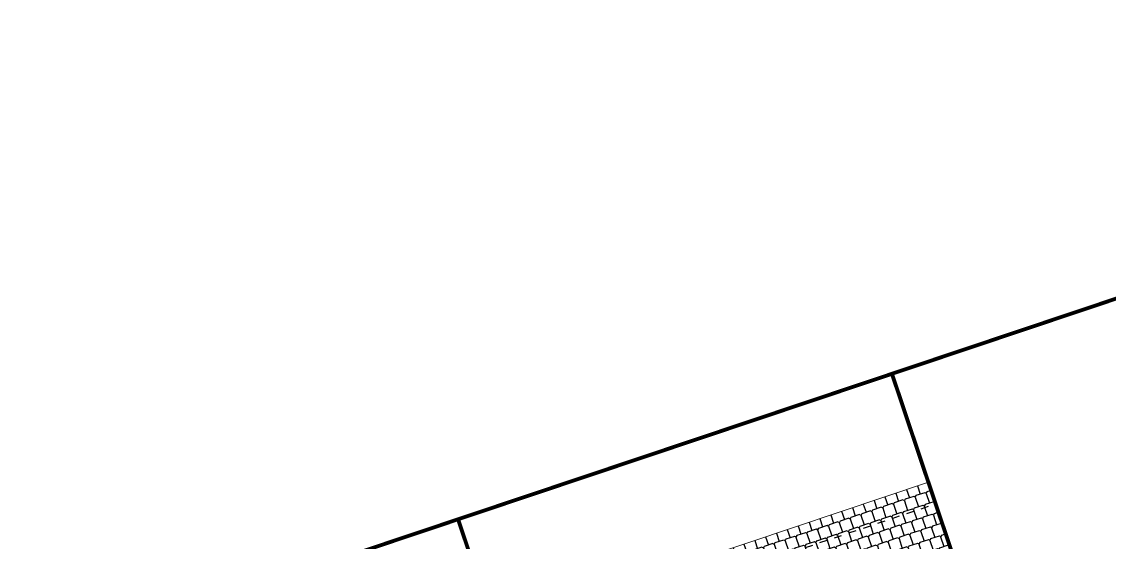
# Model space of a CAD drawing. Header units: metres. Extents: x 568332 to 569219, y 2065964 to 2066430.
# Drawn here: x 568577.08 to 568591.33, y 2066219.75 to 2066226.58 of the extents above; entities that cross this region are included whole.
import ezdxf

# ---------------------------------------------------------------- set-up
doc = ezdxf.new("R2010")
doc.units = ezdxf.units.M
doc.linetypes.add('CENTER', pattern=[2, 1.25, -0.25, 0.25, -0.25])
doc.linetypes.add('HIDDEN', pattern=[0.375, 0.25, -0.125])
doc.layers.get('DEFPOINTS').update_dxf_attribs({"linetype": 'CONTINUOUS'})
for name, color, linetype, lineweight in [('-CENTER', 143, 'CENTER', 13), ('-CONCRETE', 1, 'CONTINUOUS', 35), ('-DIM', 9, 'CONTINUOUS', 13), ('-LINE1', 7, 'CONTINUOUS', 18)]:
    doc.layers.add(name, color=color, linetype=linetype, lineweight=lineweight)
doc.layers.add('-RANH GIOI LO DAT', color=12, linetype='CONTINUOUS')
doc.layers.add('13. NET HATCH', color=252, linetype='CONTINUOUS')

# ---------------------------------------------------------------- blocks, each defined once
blk = doc.blocks.new('M18-T3')
at = {"layer": '-RANH GIOI LO DAT', "linetype": 'HIDDEN', "ltscale": 10, "const_width": 50}
blk.add_lwpolyline([(201103.8014819287, -105067.6747470424), (206102.4488127622, -99951.37831573247), (206102.4488121746, -85518.7918437419), (195102.4488117702, -85518.7918437419), (195102.4488128515, -105207.2997001795)], close=True, dxfattribs=at)
blk = doc.blocks.new('M1-T3.1')
at = {"layer": '13. NET HATCH'}
h = blk.add_hatch(dxfattribs=at)
h.set_pattern_fill('MAIGO-12', color=256, scale=300)
h.set_pattern_definition([(0, (101567.8937481592, 2410.79051715252), (75, 150), [120, -30, 120, -30]), (90, (101552.8937481592, 2425.79051715252), (-74.99999999999999, 150), [135, -165]), (45, (101537.8937481592, 2410.79051715252), (75.00000000142687, 150.0000000028537), [21.213203436, -403.0508652]), (135, (101567.8937481592, 2410.79051715252), (-75.00000000142686, 150.0000000028537), [21.213203436, -403.0508652])])
edge = h.paths.add_edge_path()
edge.add_line((339346.1021523859, 32452.12267292815), (342446.1053392859, 32452.12267292815))
edge.add_line((342446.1053392859, 32452.12267292815), (339346.1630438286, 33951.68456394272))
edge.add_line((339346.1630438286, 33951.68456394272), (339346.0985215557, 32452.12267292815))
at = {"layer": '-CONCRETE', "color": 1, "linetype": 'HIDDEN', "ltscale": 10, "const_width": 50}
blk.add_lwpolyline([(339345.991792275, 50951.97500556499), (345345.9680453291, 50951.97500556491), (345346.0170700845, 30951.99839157377), (339346.0408170305, 30951.99839157377)], close=True, dxfattribs=at)
at = {"layer": '-LINE1'}
blk.add_lwpolyline([(342446.1053392859, 32452.12267292815), (339346.0985215557, 32452.12267292815), (339346.0985215557, 33951.68456394272), (342446.1053392859, 33951.68456394272)], close=True, dxfattribs=at)
blk.add_lwpolyline([(339346.1021523859, 32452.12267292815), (342446.1053392859, 32452.12267292815), (339346.1630438286, 33951.68456394272), (339346.1630438286, 33951.68456394272), (339346.0985215557, 32452.12267292815)], dxfattribs=at)
at = {"layer": 'DEFPOINTS', "linetype": 'HIDDEN', "ltscale": 5}
blk.add_lwpolyline([(342146.1053392859, 32752.12267292815), (339346.1053392856, 32752.12267292815), (339346.1053392856, 33952.12267292815), (342146.1053392859, 33952.12267292815)], close=True, dxfattribs=at)

msp = doc.modelspace()

# ---------------------------------------------------------------- block references
at = {"layer": '-CENTER', "xscale": 0.001, "yscale": 0.001, "zscale": 0.001, "rotation": 108.5514997345284}
msp.add_blockref('M18-T3', (568572.9832008192, 2065999.355088467), dxfattribs=at)

# ---------------------------------------------------------------- next in the draw order: block references
at = {"layer": '-DIM', "xscale": -0.001, "yscale": 0.001, "zscale": 0.001, "rotation": 198.5503080682574}
msp.add_blockref('M1-T3.1', (568245.547155848, 2066139.524070014), dxfattribs=at)

# ---------------------------------------------------------------- next in the draw order: block references
at = {"layer": '-DIM', "xscale": 0.001, "yscale": 0.001, "zscale": 0.001, "rotation": 198.5500272218371}
msp.add_blockref('M1-T3.1', (568900.3552153229, 2066359.257493807), dxfattribs=at)

doc.saveas('drawing.dxf')
